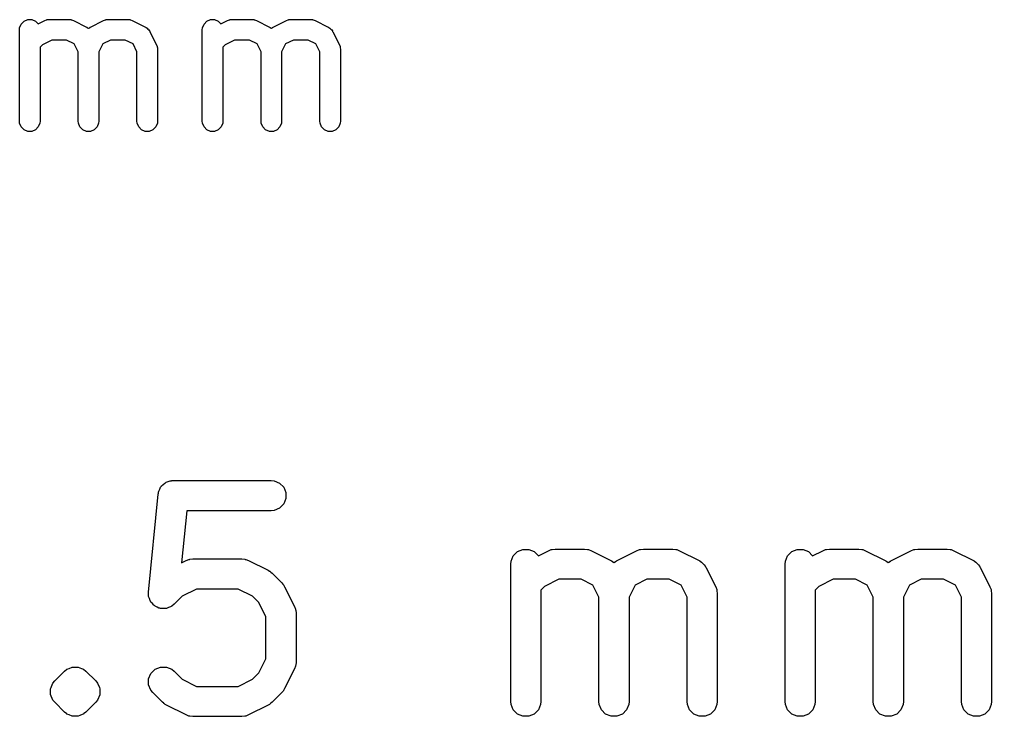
# Model space of a CAD drawing. Header units: millimetres. Extents: x 100 to 200, y -130 to -50.
# Drawn here: x 165.17 to 172.25, y -110.79 to -105.71 of the extents above; entities that cross this region are included whole.
import ezdxf

# ---------------------------------------------------------------- set-up
doc = ezdxf.new("R2010")
doc.units = ezdxf.units.MM
doc.layers.add('BLACK', color=250, linetype='CONTINUOUS')

msp = doc.modelspace()

# ---------------------------------------------------------------- linework, layer by layer
at = {"layer": 'BLACK', "linetype": 'CONTINUOUS'}
for p, q in [((165.167983, -105.77352), (165.179182, -105.746484)), ((165.179182, -105.746484), (165.199874, -105.725792)), ((165.199874, -105.725792), (165.22691, -105.714593)), ((165.22691, -105.714593), (165.256174, -105.714593)), ((165.256174, -105.714593), (165.28321, -105.725792)), ((165.28321, -105.725792), (165.302611, -105.745193)), ((165.302611, -105.745193), (165.350858, -105.72107)), ((165.350858, -105.72107), (165.364589, -105.715815)), ((165.364589, -105.715815), (165.367278, -105.715623)), ((165.367278, -105.715623), (165.369767, -105.714593)), ((165.369767, -105.714593), (165.384399, -105.713152)), ((165.384399, -105.713152), (165.527256, -105.713152)), ((165.527256, -105.713152), (165.541888, -105.714593)), ((165.541888, -105.714593), (165.544377, -105.715624)), ((165.544377, -105.715624), (165.547065, -105.715815)), ((165.547065, -105.715815), (165.560797, -105.72107)), ((165.560797, -105.72107), (165.656035, -105.768689)), ((165.684191, -105.768689), (165.779429, -105.72107)), ((165.779429, -105.72107), (165.79316, -105.715815)), ((165.79316, -105.715815), (165.795849, -105.715623)), ((165.795849, -105.715623), (165.798338, -105.714593)), ((165.798338, -105.714593), (165.81297, -105.713152)), ((165.81297, -105.713152), (165.955827, -105.713152)), ((165.955827, -105.713152), (165.970459, -105.714593)), ((165.970459, -105.714593), (165.972948, -105.715624)), ((165.972948, -105.715624), (165.975636, -105.715815)), ((165.975636, -105.715815), (165.989368, -105.72107)), ((165.989368, -105.72107), (166.084607, -105.768689)), ((166.501316, -105.77352), (166.512515, -105.746484)), ((166.512515, -105.746484), (166.533207, -105.725792)), ((166.533207, -105.725792), (166.560243, -105.714593)), ((166.560243, -105.714593), (166.589507, -105.714593)), ((166.589507, -105.714593), (166.616543, -105.725792)), ((166.616543, -105.725792), (166.635944, -105.745193)), ((166.635944, -105.745193), (166.684191, -105.72107)), ((166.684191, -105.72107), (166.697922, -105.715815)), ((166.697922, -105.715815), (166.700611, -105.715623)), ((166.700611, -105.715623), (166.7031, -105.714593)), ((166.7031, -105.714593), (166.717732, -105.713152)), ((166.717732, -105.713152), (166.860589, -105.713152)), ((166.860589, -105.713152), (166.875221, -105.714593)), ((166.875221, -105.714593), (166.87771, -105.715624)), ((166.87771, -105.715624), (166.880398, -105.715815)), ((166.880398, -105.715815), (166.89413, -105.72107)), ((166.89413, -105.72107), (166.989368, -105.768689)), ((167.017524, -105.768689), (167.112762, -105.72107)), ((167.112762, -105.72107), (167.126493, -105.715815)), ((167.126493, -105.715815), (167.129182, -105.715623)), ((167.129182, -105.715623), (167.131671, -105.714593)), ((167.131671, -105.714593), (167.146303, -105.713152)), ((167.146303, -105.713152), (167.28916, -105.713152)), ((167.28916, -105.713152), (167.303792, -105.714593)), ((167.303792, -105.714593), (167.306281, -105.715624)), ((167.306281, -105.715624), (167.308969, -105.715815)), ((167.308969, -105.715815), (167.322701, -105.72107)), ((167.322701, -105.72107), (167.41794, -105.768689)), ((165.166542, -105.788152), (165.167983, -105.77352)), ((165.166542, -106.454819), (165.166542, -105.788152)), ((165.656035, -105.768689), (165.658482, -105.770229)), ((165.658482, -105.770229), (165.659636, -105.770614)), ((165.659636, -105.770614), (165.661072, -105.771859)), ((165.661072, -105.771859), (165.668478, -105.776521)), ((165.668478, -105.776521), (165.670113, -105.778406)), ((165.670113, -105.778406), (165.671748, -105.776521)), ((165.671748, -105.776521), (165.679153, -105.771859)), ((165.679153, -105.771859), (165.68059, -105.770614)), ((165.68059, -105.770614), (165.681743, -105.770229)), ((165.681743, -105.770229), (165.684191, -105.768689)), ((166.084607, -105.768689), (166.087053, -105.770229)), ((166.087053, -105.770229), (166.088208, -105.770614)), ((166.088208, -105.770614), (166.089645, -105.77186)), ((166.089645, -105.77186), (166.097049, -105.776521)), ((166.097049, -105.776521), (166.103208, -105.783623)), ((166.103208, -105.783623), (166.110316, -105.789787)), ((166.110316, -105.789787), (166.114977, -105.797192)), ((166.114977, -105.797192), (166.116223, -105.798629)), ((166.116223, -105.798629), (166.116607, -105.799782)), ((166.116607, -105.799782), (166.118148, -105.80223)), ((166.118148, -105.80223), (166.165767, -105.897468)), ((166.499875, -105.788152), (166.501316, -105.77352)), ((166.499875, -106.454819), (166.499875, -105.788152)), ((166.989368, -105.768689), (166.991815, -105.770229)), ((166.991815, -105.770229), (166.992969, -105.770614)), ((166.992969, -105.770614), (166.994405, -105.771859)), ((166.994405, -105.771859), (167.001811, -105.776521)), ((167.001811, -105.776521), (167.003446, -105.778406)), ((167.003446, -105.778406), (167.005081, -105.776521)), ((167.005081, -105.776521), (167.012486, -105.771859)), ((167.012486, -105.771859), (167.013923, -105.770614)), ((167.013923, -105.770614), (167.015076, -105.770229)), ((167.015076, -105.770229), (167.017524, -105.768689)), ((167.41794, -105.768689), (167.420386, -105.770229)), ((167.420386, -105.770229), (167.421541, -105.770614)), ((167.421541, -105.770614), (167.422978, -105.77186)), ((167.422978, -105.77186), (167.430382, -105.776521)), ((167.430382, -105.776521), (167.436541, -105.783623)), ((167.436541, -105.783623), (167.443649, -105.789787)), ((167.443649, -105.789787), (167.44831, -105.797192)), ((167.44831, -105.797192), (167.449556, -105.798629)), ((167.449556, -105.798629), (167.44994, -105.799782)), ((167.44994, -105.799782), (167.451481, -105.80223)), ((167.451481, -105.80223), (167.4991, -105.897468)), ((165.333588, -105.89741), (165.316542, -105.914456)), ((165.402104, -105.863152), (165.333588, -105.89741)), ((165.509551, -105.863152), (165.402104, -105.863152)), ((165.566592, -105.891672), (165.509551, -105.863152)), ((165.595113, -105.948714), (165.566592, -105.891672)), ((165.773633, -105.891672), (165.745113, -105.948714)), ((165.830675, -105.863152), (165.773633, -105.891672)), ((165.938122, -105.863152), (165.830675, -105.863152)), ((165.995164, -105.891672), (165.938122, -105.863152)), ((166.023685, -105.948714), (165.995164, -105.891672)), ((166.165767, -105.897468), (166.171022, -105.911199)), ((166.666921, -105.89741), (166.649875, -105.914456)), ((166.735437, -105.863152), (166.666921, -105.89741)), ((166.842884, -105.863152), (166.735437, -105.863152)), ((166.899925, -105.891672), (166.842884, -105.863152)), ((166.928446, -105.948714), (166.899925, -105.891672)), ((167.106966, -105.891672), (167.078446, -105.948714)), ((167.164008, -105.863152), (167.106966, -105.891672)), ((167.271455, -105.863152), (167.164008, -105.863152)), ((167.328497, -105.891672), (167.271455, -105.863152)), ((167.357018, -105.948714), (167.328497, -105.891672)), ((167.4991, -105.897468), (167.504355, -105.911199)), ((165.316542, -105.914456), (165.316542, -106.454819)), ((165.595113, -106.454819), (165.595113, -105.948714)), ((165.745113, -105.948714), (165.745113, -106.454819)), ((166.023685, -106.454819), (166.023685, -105.948714)), ((166.171022, -105.911199), (166.171213, -105.913888)), ((166.171213, -105.913888), (166.172244, -105.916377)), ((166.172244, -105.916377), (166.173685, -105.931009)), ((166.173685, -105.931009), (166.173685, -106.454819)), ((166.649875, -105.914456), (166.649875, -106.454819)), ((166.928446, -106.454819), (166.928446, -105.948714)), ((167.078446, -105.948714), (167.078446, -106.454819)), ((167.357018, -106.454819), (167.357018, -105.948714)), ((167.504355, -105.911199), (167.504546, -105.913888)), ((167.504546, -105.913888), (167.505577, -105.916377)), ((167.505577, -105.916377), (167.507018, -105.931009)), ((167.507018, -105.931009), (167.507018, -106.454819)), ((165.167983, -106.469451), (165.166542, -106.454819)), ((165.316542, -106.454819), (165.315101, -106.469451)), ((165.596554, -106.469451), (165.595113, -106.454819)), ((165.745113, -106.454819), (165.743672, -106.469451)), ((166.025126, -106.469451), (166.023685, -106.454819)), ((166.173685, -106.454819), (166.172244, -106.469451)), ((166.501316, -106.469451), (166.499875, -106.454819)), ((166.649875, -106.454819), (166.648434, -106.469451)), ((166.929887, -106.469451), (166.928446, -106.454819)), ((167.078446, -106.454819), (167.077005, -106.469451)), ((167.358459, -106.469451), (167.357018, -106.454819)), ((167.507018, -106.454819), (167.505577, -106.469451)), ((165.179182, -106.496487), (165.167983, -106.469451)), ((165.199874, -106.517179), (165.179182, -106.496487)), ((165.22691, -106.528378), (165.199874, -106.517179)), ((165.256174, -106.528378), (165.22691, -106.528378)), ((165.28321, -106.517179), (165.256174, -106.528378)), ((165.303902, -106.496487), (165.28321, -106.517179)), ((165.315101, -106.469451), (165.303902, -106.496487)), ((165.607753, -106.496487), (165.596554, -106.469451)), ((165.628445, -106.517179), (165.607753, -106.496487)), ((165.655481, -106.528378), (165.628445, -106.517179)), ((165.684745, -106.528378), (165.655481, -106.528378)), ((165.711781, -106.517179), (165.684745, -106.528378)), ((165.732473, -106.496487), (165.711781, -106.517179)), ((165.743672, -106.469451), (165.732473, -106.496487)), ((166.036325, -106.496487), (166.025126, -106.469451)), ((166.057017, -106.517179), (166.036325, -106.496487)), ((166.084053, -106.528378), (166.057017, -106.517179)), ((166.113317, -106.528378), (166.084053, -106.528378)), ((166.140353, -106.517179), (166.113317, -106.528378)), ((166.161045, -106.496487), (166.140353, -106.517179)), ((166.172244, -106.469451), (166.161045, -106.496487)), ((166.512515, -106.496487), (166.501316, -106.469451)), ((166.533207, -106.517179), (166.512515, -106.496487)), ((166.560243, -106.528378), (166.533207, -106.517179)), ((166.589507, -106.528378), (166.560243, -106.528378)), ((166.616543, -106.517179), (166.589507, -106.528378)), ((166.637235, -106.496487), (166.616543, -106.517179)), ((166.648434, -106.469451), (166.637235, -106.496487)), ((166.941086, -106.496487), (166.929887, -106.469451)), ((166.961778, -106.517179), (166.941086, -106.496487)), ((166.988814, -106.528378), (166.961778, -106.517179)), ((167.018078, -106.528378), (166.988814, -106.528378)), ((167.045114, -106.517179), (167.018078, -106.528378)), ((167.065806, -106.496487), (167.045114, -106.517179)), ((167.077005, -106.469451), (167.065806, -106.496487)), ((167.369658, -106.496487), (167.358459, -106.469451)), ((167.39035, -106.517179), (167.369658, -106.496487)), ((167.417386, -106.528378), (167.39035, -106.517179)), ((167.44665, -106.528378), (167.417386, -106.528378)), ((167.473686, -106.517179), (167.44665, -106.528378)), ((167.494378, -106.496487), (167.473686, -106.517179)), ((167.505577, -106.469451), (167.494378, -106.496487)), ((166.231596, -109.088906), (166.235883, -109.085399)), ((166.235883, -109.085399), (166.251276, -109.080755)), ((166.251276, -109.080755), (166.266132, -109.074602)), ((166.266132, -109.074602), (166.274359, -109.073791)), ((166.274359, -109.073791), (166.276973, -109.073003)), ((166.276973, -109.073003), (166.279648, -109.07327)), ((166.279648, -109.07327), (166.287592, -109.072488)), ((166.287592, -109.072488), (167.001878, -109.072488)), ((167.001878, -109.072488), (167.023338, -109.074602)), ((167.023338, -109.074602), (167.062991, -109.091026)), ((166.180752, -109.1585), (166.182377, -109.1504)), ((166.182377, -109.1504), (166.189974, -109.136235)), ((166.189974, -109.136235), (166.19613, -109.121375)), ((166.19613, -109.121375), (166.200047, -109.117457)), ((166.200047, -109.117457), (166.202665, -109.112578)), ((166.202665, -109.112578), (166.215107, -109.102397)), ((166.215107, -109.102397), (166.226479, -109.091026)), ((166.226479, -109.091026), (166.231596, -109.088906)), ((167.062991, -109.091026), (167.09334, -109.121375)), ((167.09334, -109.121375), (167.109764, -109.161028)), ((166.10671, -109.885829), (166.178138, -109.171543)), ((166.178138, -109.171543), (166.179706, -109.163722)), ((166.179706, -109.161028), (166.180752, -109.1585)), ((166.179706, -109.163722), (166.179706, -109.161028)), ((167.109764, -109.203948), (167.09334, -109.243601)), ((167.109764, -109.161028), (167.109764, -109.203948)), ((166.387141, -109.292488), (166.349235, -109.67154)), ((167.001878, -109.292488), (166.387141, -109.292488)), ((167.023338, -109.290374), (167.001878, -109.292488)), ((167.062991, -109.27395), (167.023338, -109.290374)), ((167.09334, -109.243601), (167.062991, -109.27395)), ((168.797907, -109.591026), (168.83756, -109.574602)), ((168.83756, -109.574602), (168.88048, -109.574602)), ((168.88048, -109.574602), (168.920133, -109.591026)), ((169.024112, -109.584101), (169.044252, -109.576395)), ((169.044252, -109.576395), (169.048193, -109.576114)), ((169.048193, -109.576114), (169.051846, -109.574602)), ((169.051846, -109.574602), (169.073306, -109.572488)), ((169.073306, -109.572488), (169.287592, -109.572488)), ((169.287592, -109.572488), (169.309052, -109.574602)), ((169.309052, -109.574602), (169.312704, -109.576114)), ((169.312704, -109.576114), (169.316646, -109.576395)), ((169.316646, -109.576395), (169.336786, -109.584101)), ((169.666969, -109.584101), (169.687109, -109.576395)), ((169.687109, -109.576395), (169.69105, -109.576114)), ((169.69105, -109.576114), (169.694703, -109.574602)), ((169.694703, -109.574602), (169.716163, -109.572488)), ((169.716163, -109.572488), (169.930449, -109.572488)), ((169.930449, -109.572488), (169.951909, -109.574602)), ((169.951909, -109.574602), (169.955561, -109.576114)), ((169.955561, -109.576114), (169.959503, -109.576395)), ((169.959503, -109.576395), (169.979643, -109.584101)), ((170.797907, -109.591026), (170.83756, -109.574602)), ((170.83756, -109.574602), (170.88048, -109.574602)), ((170.88048, -109.574602), (170.920133, -109.591026)), ((171.024112, -109.584101), (171.044252, -109.576395)), ((171.044252, -109.576395), (171.048193, -109.576114)), ((171.048193, -109.576114), (171.051846, -109.574602)), ((171.051846, -109.574602), (171.073306, -109.572488)), ((171.073306, -109.572488), (171.287592, -109.572488)), ((171.287592, -109.572488), (171.309052, -109.574602)), ((171.309052, -109.574602), (171.312704, -109.576114)), ((171.312704, -109.576114), (171.316646, -109.576395)), ((171.316646, -109.576395), (171.336786, -109.584101)), ((171.666969, -109.584101), (171.687109, -109.576395)), ((171.687109, -109.576395), (171.69105, -109.576114)), ((171.69105, -109.576114), (171.694703, -109.574602)), ((171.694703, -109.574602), (171.716163, -109.572488)), ((171.716163, -109.572488), (171.930449, -109.572488)), ((171.930449, -109.572488), (171.951909, -109.574602)), ((171.951909, -109.574602), (171.955561, -109.576114)), ((171.955561, -109.576114), (171.959503, -109.576395)), ((171.959503, -109.576395), (171.979643, -109.584101)), ((166.381257, -109.65553), (166.401397, -109.647823)), ((166.401397, -109.647823), (166.40534, -109.647542)), ((166.40534, -109.647542), (166.40899, -109.646031)), ((166.40899, -109.646031), (166.43045, -109.643917)), ((166.43045, -109.643917), (166.787592, -109.643917)), ((166.787592, -109.643917), (166.809052, -109.646031)), ((166.809052, -109.646031), (166.812701, -109.647542)), ((166.812701, -109.647542), (166.816645, -109.647823)), ((166.816645, -109.647823), (166.836785, -109.65553)), ((168.751134, -109.661028), (168.767558, -109.621375)), ((168.767558, -109.621375), (168.797907, -109.591026)), ((168.920133, -109.591026), (168.950176, -109.621069)), ((168.950176, -109.621069), (169.024112, -109.584101)), ((169.336786, -109.584101), (169.479643, -109.65553)), ((169.524112, -109.65553), (169.666969, -109.584101)), ((169.979643, -109.584101), (170.1225, -109.65553)), ((170.751134, -109.661028), (170.767558, -109.621375)), ((170.767558, -109.621375), (170.797907, -109.591026)), ((170.920133, -109.591026), (170.950176, -109.621069)), ((170.950176, -109.621069), (171.024112, -109.584101)), ((171.336786, -109.584101), (171.479643, -109.65553)), ((171.524112, -109.65553), (171.666969, -109.584101)), ((171.979643, -109.584101), (172.1225, -109.65553)), ((166.349235, -109.67154), (166.381257, -109.65553)), ((166.836785, -109.65553), (166.979643, -109.726958)), ((168.74902, -109.682488), (168.751134, -109.661028)), ((168.74902, -110.682488), (168.74902, -109.682488)), ((169.479643, -109.65553), (169.48323, -109.657788)), ((169.48323, -109.657788), (169.484924, -109.658353)), ((169.484924, -109.658353), (169.487032, -109.660182)), ((169.487032, -109.660182), (169.497892, -109.667018)), ((169.497892, -109.667018), (169.501877, -109.671613)), ((169.501877, -109.671613), (169.505863, -109.667018)), ((169.505863, -109.667018), (169.516718, -109.660184)), ((169.516718, -109.660184), (169.51883, -109.658353)), ((169.51883, -109.658353), (169.520525, -109.657787)), ((169.520525, -109.657787), (169.524112, -109.65553)), ((170.1225, -109.65553), (170.126087, -109.657788)), ((170.126087, -109.657788), (170.127781, -109.658353)), ((170.127781, -109.658353), (170.129889, -109.660182)), ((170.129889, -109.660182), (170.140749, -109.667018)), ((170.140749, -109.667018), (170.149785, -109.677437)), ((170.149785, -109.677437), (170.160205, -109.686474)), ((170.160205, -109.686474), (170.16704, -109.697333)), ((170.16704, -109.697333), (170.16887, -109.699442)), ((170.16887, -109.699442), (170.169434, -109.701135)), ((170.169434, -109.701135), (170.171693, -109.704723)), ((170.171693, -109.704723), (170.243122, -109.84758)), ((170.74902, -109.682488), (170.751134, -109.661028)), ((170.74902, -110.682488), (170.74902, -109.682488)), ((171.479643, -109.65553), (171.48323, -109.657788)), ((171.48323, -109.657788), (171.484924, -109.658353)), ((171.484924, -109.658353), (171.487032, -109.660182)), ((171.487032, -109.660182), (171.497892, -109.667018)), ((171.497892, -109.667018), (171.501877, -109.671613)), ((171.501877, -109.671613), (171.505863, -109.667018)), ((171.505863, -109.667018), (171.516718, -109.660184)), ((171.516718, -109.660184), (171.51883, -109.658353)), ((171.51883, -109.658353), (171.520525, -109.657787)), ((171.520525, -109.657787), (171.524112, -109.65553)), ((172.1225, -109.65553), (172.126087, -109.657788)), ((172.126087, -109.657788), (172.127781, -109.658353)), ((172.127781, -109.658353), (172.129889, -109.660182)), ((172.129889, -109.660182), (172.140749, -109.667018)), ((172.140749, -109.667018), (172.149785, -109.677437)), ((172.149785, -109.677437), (172.160205, -109.686474)), ((172.160205, -109.686474), (172.16704, -109.697333)), ((172.16704, -109.697333), (172.16887, -109.699442)), ((172.16887, -109.699442), (172.169434, -109.701135)), ((172.169434, -109.701135), (172.171693, -109.704723)), ((172.171693, -109.704723), (172.243122, -109.84758)), ((166.979643, -109.726958), (166.988878, -109.732772)), ((166.988878, -109.732772), (166.991563, -109.733884)), ((166.991563, -109.733884), (166.994585, -109.736364)), ((166.994585, -109.736364), (166.997892, -109.738446)), ((166.997892, -109.738446), (166.999794, -109.740639)), ((166.999794, -109.740639), (167.008232, -109.747564)), ((167.008232, -109.747564), (167.07966, -109.818993)), ((169.099274, -109.792488), (168.995606, -109.844322)), ((169.261624, -109.792488), (169.099274, -109.792488)), ((169.348459, -109.835906), (169.261624, -109.792488)), ((169.742131, -109.792488), (169.655294, -109.835906)), ((169.904481, -109.792488), (169.742131, -109.792488)), ((169.991316, -109.835906), (169.904481, -109.792488)), ((171.099274, -109.792488), (170.995606, -109.844322)), ((171.261624, -109.792488), (171.099274, -109.792488)), ((171.348459, -109.835906), (171.261624, -109.792488)), ((171.742131, -109.792488), (171.655294, -109.835906)), ((171.904481, -109.792488), (171.742131, -109.792488)), ((171.991316, -109.835906), (171.904481, -109.792488)), ((166.456417, -109.863917), (166.352751, -109.915749)), ((166.761625, -109.863917), (166.456417, -109.863917)), ((166.86529, -109.915749), (166.761625, -109.863917)), ((167.07966, -109.818993), (167.086581, -109.827427)), ((167.086581, -109.827427), (167.088777, -109.829331)), ((167.088777, -109.829331), (167.09086, -109.83264)), ((167.09086, -109.83264), (167.09334, -109.835662)), ((167.09334, -109.835662), (167.094451, -109.838344)), ((167.094451, -109.838344), (167.100265, -109.84758)), ((167.100265, -109.84758), (167.171694, -109.990437)), ((168.995606, -109.844322), (168.96902, -109.870908)), ((169.391878, -109.922742), (169.348459, -109.835906)), ((169.655294, -109.835906), (169.611878, -109.92274)), ((170.034735, -109.922742), (169.991316, -109.835906)), ((170.243122, -109.84758), (170.250828, -109.86772)), ((170.995606, -109.844322), (170.96902, -109.870908)), ((171.391878, -109.922742), (171.348459, -109.835906)), ((171.655294, -109.835906), (171.611878, -109.92274)), ((172.034735, -109.922742), (171.991316, -109.835906)), ((172.243122, -109.84758), (172.250828, -109.86772)), ((166.106678, -109.907393), (166.10671, -109.885829)), ((166.108277, -109.912692), (166.106678, -109.907393)), ((166.108277, -109.918235), (166.108277, -109.912692)), ((166.114431, -109.933091), (166.108277, -109.918235)), ((166.119075, -109.948483), (166.114431, -109.933091)), ((166.352751, -109.915749), (166.293946, -109.974555)), ((166.911472, -109.961931), (166.86529, -109.915749)), ((168.96902, -109.870908), (168.96902, -110.682488)), ((169.391878, -110.682488), (169.391878, -109.922742)), ((169.611878, -109.92274), (169.611878, -110.682488)), ((170.034735, -110.682488), (170.034735, -109.922742)), ((170.250828, -109.86772), (170.251108, -109.871661)), ((170.251108, -109.871661), (170.252621, -109.875314)), ((170.252621, -109.875314), (170.254735, -109.896774)), ((170.254735, -109.896774), (170.254735, -110.682488)), ((170.96902, -109.870908), (170.96902, -110.682488)), ((171.391878, -110.682488), (171.391878, -109.922742)), ((171.611878, -109.92274), (171.611878, -110.682488)), ((172.034735, -110.682488), (172.034735, -109.922742)), ((172.250828, -109.86772), (172.251108, -109.871661)), ((172.251108, -109.871661), (172.252621, -109.875314)), ((172.252621, -109.875314), (172.254735, -109.896774)), ((172.254735, -109.896774), (172.254735, -110.682488)), ((166.122583, -109.952771), (166.119075, -109.948483)), ((166.124703, -109.957887), (166.122583, -109.952771)), ((166.136069, -109.969253), (166.124703, -109.957887)), ((166.146254, -109.981701), (166.136069, -109.969253)), ((166.151135, -109.984319), (166.146254, -109.981701)), ((166.155052, -109.988236), (166.151135, -109.984319)), ((166.169911, -109.994391), (166.155052, -109.988236)), ((166.184076, -110.001989), (166.169911, -109.994391)), ((166.189584, -110.002539), (166.184076, -110.001989)), ((166.194705, -110.004661), (166.189584, -110.002539)), ((166.210794, -110.004661), (166.194705, -110.004661)), ((166.226783, -110.00626), (166.210794, -110.004661)), ((166.232083, -110.004661), (166.226783, -110.00626)), ((166.237625, -110.004661), (166.232083, -110.004661)), ((166.252481, -109.998506), (166.237625, -110.004661)), ((166.267873, -109.993863), (166.252481, -109.998506)), ((166.272161, -109.990354), (166.267873, -109.993863)), ((166.277277, -109.988235), (166.272161, -109.990354)), ((166.293946, -109.974555), (166.277277, -109.988235)), ((166.963307, -110.065599), (166.911472, -109.961931)), ((167.171694, -109.990437), (167.1794, -110.010577)), ((166.963307, -110.370805), (166.963307, -110.065599)), ((167.1794, -110.010577), (167.17968, -110.014518)), ((167.17968, -110.014518), (167.181193, -110.018171)), ((167.181193, -110.018171), (167.183307, -110.039631)), ((167.183307, -110.039631), (167.183307, -110.396774)), ((165.528617, -110.441366), (165.551845, -110.431744)), ((165.551845, -110.431744), (165.594765, -110.431744)), ((165.594765, -110.431744), (165.594766, -110.431744)), ((165.594766, -110.431744), (165.606379, -110.436555)), ((166.155052, -110.448169), (166.194705, -110.431744)), ((166.194705, -110.431744), (166.237625, -110.431744)), ((166.237625, -110.431744), (166.277277, -110.44817)), ((166.911472, -110.474473), (166.963307, -110.370805)), ((167.1794, -110.425828), (167.171694, -110.445968)), ((167.17968, -110.421886), (167.1794, -110.425828)), ((167.181193, -110.418234), (167.17968, -110.421886)), ((167.183307, -110.396774), (167.181193, -110.418234)), ((165.424096, -110.533279), (165.495524, -110.46185)), ((165.495524, -110.46185), (165.512187, -110.448174)), ((165.512187, -110.448174), (165.512193, -110.448169)), ((165.512193, -110.448169), (165.528617, -110.441366)), ((165.606379, -110.436555), (165.617994, -110.441365)), ((165.617994, -110.441365), (165.634419, -110.448169)), ((165.634419, -110.448169), (165.634429, -110.448179)), ((165.634429, -110.448179), (165.651088, -110.461849)), ((165.651088, -110.461849), (165.722517, -110.533278)), ((166.108277, -110.51817), (166.124703, -110.478518)), ((166.124703, -110.478518), (166.155052, -110.448169)), ((166.277277, -110.44817), (166.293946, -110.46185)), ((166.293946, -110.46185), (166.352751, -110.520655)), ((166.86529, -110.520655), (166.911472, -110.474473)), ((167.171694, -110.445968), (167.100265, -110.588825)), ((165.397137, -110.582007), (165.40108, -110.572488)), ((165.40108, -110.572488), (165.410416, -110.549948)), ((165.410416, -110.549948), (165.424096, -110.533279)), ((165.722517, -110.533278), (165.736197, -110.549948)), ((165.736197, -110.549948), (165.749476, -110.582007)), ((166.108277, -110.56109), (166.108277, -110.51817)), ((166.124702, -110.600743), (166.108277, -110.56109)), ((166.352751, -110.520655), (166.456417, -110.572488)), ((166.456417, -110.572488), (166.761625, -110.572488)), ((166.761625, -110.572488), (166.86529, -110.520655)), ((165.393991, -110.589601), (165.397137, -110.582007)), ((165.393991, -110.632521), (165.393991, -110.589601)), ((165.410417, -110.672173), (165.393991, -110.632521)), ((165.751514, -110.635195), (165.736197, -110.672173)), ((165.749476, -110.582007), (165.752622, -110.589601)), ((165.752622, -110.632521), (165.751514, -110.635195)), ((165.752622, -110.589601), (165.752622, -110.632521)), ((166.138382, -110.617412), (166.124702, -110.600743)), ((166.20981, -110.688841), (166.138382, -110.617412)), ((167.07966, -110.617412), (167.008232, -110.688841)), ((167.086581, -110.608977), (167.07966, -110.617412)), ((167.088777, -110.607074), (167.086581, -110.608977)), ((167.09086, -110.603764), (167.088777, -110.607074)), ((167.09334, -110.600743), (167.09086, -110.603764)), ((167.094451, -110.59806), (167.09334, -110.600743)), ((167.100265, -110.588825), (167.094451, -110.59806)), ((165.410421, -110.672177), (165.410417, -110.672173)), ((165.424096, -110.688842), (165.410421, -110.672177)), ((165.495524, -110.760269), (165.424096, -110.688842)), ((165.722516, -110.688842), (165.651087, -110.76027)), ((165.736191, -110.672178), (165.722516, -110.688842)), ((165.736197, -110.672173), (165.736191, -110.672178)), ((166.218247, -110.695765), (166.20981, -110.688841)), ((166.22015, -110.697959), (166.218247, -110.695765)), ((166.223456, -110.70004), (166.22015, -110.697959)), ((166.226479, -110.702521), (166.223456, -110.70004)), ((166.229163, -110.703632), (166.226479, -110.702521)), ((166.238399, -110.709447), (166.229163, -110.703632)), ((166.381257, -110.780875), (166.238399, -110.709447)), ((166.979643, -110.709447), (166.836785, -110.780875)), ((166.988878, -110.703632), (166.979643, -110.709447)), ((166.991563, -110.702521), (166.988878, -110.703632)), ((166.994585, -110.70004), (166.991563, -110.702521)), ((166.997892, -110.697959), (166.994585, -110.70004)), ((166.999794, -110.695765), (166.997892, -110.697959)), ((167.008232, -110.688841), (166.999794, -110.695765)), ((168.751134, -110.703948), (168.74902, -110.682488)), ((168.767558, -110.743601), (168.751134, -110.703948)), ((168.966906, -110.703948), (168.950482, -110.743601)), ((168.96902, -110.682488), (168.966906, -110.703948)), ((169.393992, -110.703948), (169.391878, -110.682488)), ((169.410416, -110.743601), (169.393992, -110.703948)), ((169.609764, -110.703948), (169.59334, -110.743601)), ((169.611878, -110.682488), (169.609764, -110.703948)), ((170.036849, -110.703948), (170.034735, -110.682488)), ((170.053273, -110.743601), (170.036849, -110.703948)), ((170.252621, -110.703948), (170.236197, -110.743601)), ((170.254735, -110.682488), (170.252621, -110.703948)), ((170.751134, -110.703948), (170.74902, -110.682488)), ((170.767558, -110.743601), (170.751134, -110.703948)), ((170.966906, -110.703948), (170.950482, -110.743601)), ((170.96902, -110.682488), (170.966906, -110.703948)), ((171.393992, -110.703948), (171.391878, -110.682488)), ((171.410416, -110.743601), (171.393992, -110.703948)), ((171.609764, -110.703948), (171.59334, -110.743601)), ((171.611878, -110.682488), (171.609764, -110.703948)), ((172.036849, -110.703948), (172.034735, -110.682488)), ((172.053273, -110.743601), (172.036849, -110.703948)), ((172.252621, -110.703948), (172.236197, -110.743601)), ((172.254735, -110.682488), (172.252621, -110.703948)), ((165.512187, -110.773944), (165.495524, -110.760269)), ((165.512193, -110.77395), (165.512187, -110.773944)), ((165.528198, -110.780579), (165.512193, -110.77395)), ((165.551845, -110.790375), (165.528198, -110.780579)), ((165.606379, -110.785563), (165.594766, -110.790375)), ((165.624515, -110.778052), (165.606379, -110.785563)), ((165.634419, -110.77395), (165.624515, -110.778052)), ((165.634423, -110.773945), (165.634419, -110.77395)), ((165.651087, -110.76027), (165.634423, -110.773945)), ((166.401397, -110.788582), (166.381257, -110.780875)), ((166.836785, -110.780875), (166.816645, -110.788582)), ((168.797907, -110.77395), (168.767558, -110.743601)), ((168.83756, -110.790374), (168.797907, -110.77395)), ((168.920133, -110.77395), (168.88048, -110.790374)), ((168.950482, -110.743601), (168.920133, -110.77395)), ((169.440765, -110.77395), (169.410416, -110.743601)), ((169.480418, -110.790374), (169.440765, -110.77395)), ((169.562991, -110.77395), (169.523338, -110.790374)), ((169.59334, -110.743601), (169.562991, -110.77395)), ((170.083622, -110.77395), (170.053273, -110.743601)), ((170.123275, -110.790374), (170.083622, -110.77395)), ((170.205848, -110.77395), (170.166195, -110.790374)), ((170.236197, -110.743601), (170.205848, -110.77395)), ((170.797907, -110.77395), (170.767558, -110.743601)), ((170.83756, -110.790374), (170.797907, -110.77395)), ((170.920133, -110.77395), (170.88048, -110.790374)), ((170.950482, -110.743601), (170.920133, -110.77395)), ((171.440765, -110.77395), (171.410416, -110.743601)), ((171.480418, -110.790374), (171.440765, -110.77395)), ((171.562991, -110.77395), (171.523338, -110.790374)), ((171.59334, -110.743601), (171.562991, -110.77395)), ((172.083622, -110.77395), (172.053273, -110.743601)), ((172.123275, -110.790374), (172.083622, -110.77395)), ((172.205848, -110.77395), (172.166195, -110.790374)), ((172.236197, -110.743601), (172.205848, -110.77395)), ((165.551846, -110.790375), (165.551845, -110.790375)), ((165.594766, -110.790375), (165.551846, -110.790375)), ((166.40534, -110.788862), (166.401397, -110.788582)), ((166.40899, -110.790374), (166.40534, -110.788862)), ((166.43045, -110.792488), (166.40899, -110.790374)), ((166.787592, -110.792488), (166.43045, -110.792488)), ((166.809052, -110.790374), (166.787592, -110.792488)), ((166.812701, -110.788862), (166.809052, -110.790374)), ((166.816645, -110.788582), (166.812701, -110.788862)), ((168.88048, -110.790374), (168.83756, -110.790374)), ((169.523338, -110.790374), (169.480418, -110.790374)), ((170.166195, -110.790374), (170.123275, -110.790374)), ((170.88048, -110.790374), (170.83756, -110.790374)), ((171.523338, -110.790374), (171.480418, -110.790374)), ((172.166195, -110.790374), (172.123275, -110.790374))]:
    msp.add_line(p, q, dxfattribs=at)

doc.saveas('drawing.dxf')
